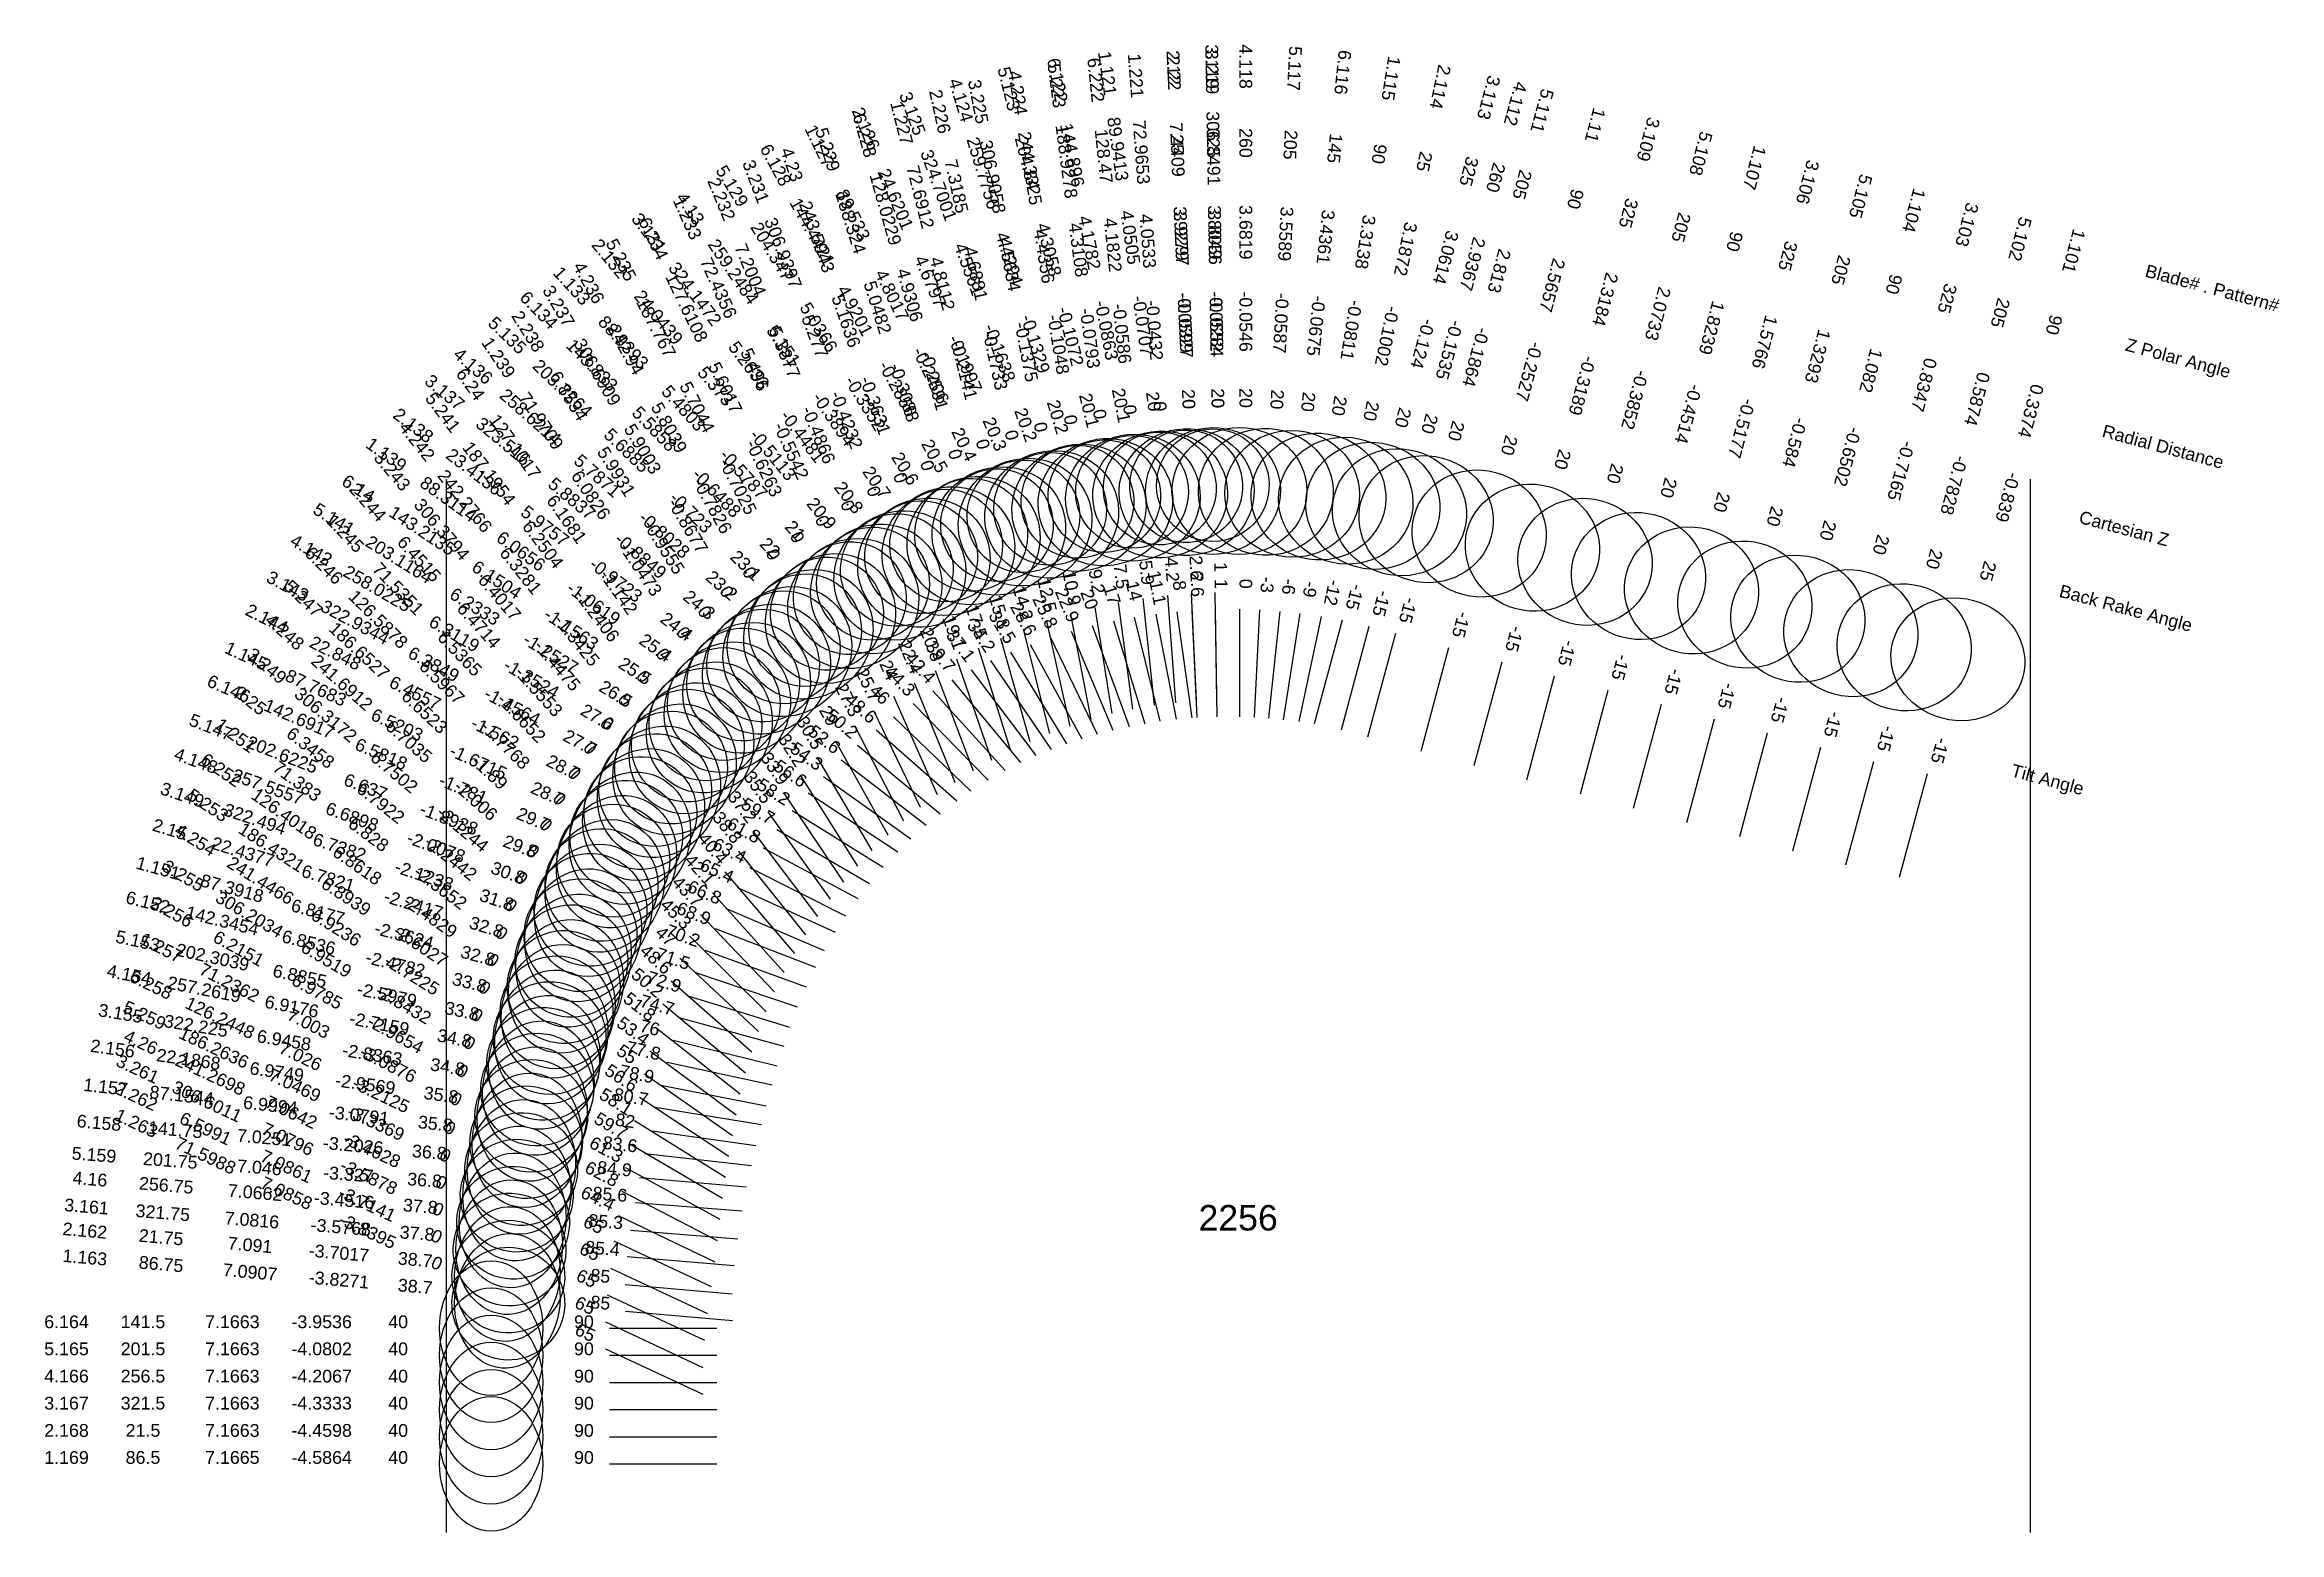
# Model space of a CAD drawing. Header units: inches. Extents: x -9.2 to 1.2, y -4.9 to 2.
import ezdxf
from ezdxf.enums import TextEntityAlignment as Align

# ---------------------------------------------------------------- set-up
doc = ezdxf.new("R2010")
doc.units = ezdxf.units.IN
doc.header["$MEASUREMENT"] = 0
for name, color, linetype, true_color in [('Blade_1', 30, 'Continuous', 0xff7f00), ('Blade_2', 7, 'Continuous', 0xcccc00), ('Blade_3', 7, 'Continuous', 0x00cc00), ('Blade_4', 7, 'Continuous', 0x00cccc), ('Blade_5', 7, 'Continuous', 0x0066cc), ('Blade_6', 190, 'Continuous', 0x7f00ff)]:
    doc.layers.add(name, color=color, linetype=linetype, true_color=true_color)
doc.styles.get("Standard").update_dxf_attribs({"font": 'arial.ttf'})

msp = doc.modelspace()

# ---------------------------------------------------------------- linework, layer by layer
for p, q in [((-7.375, 0), (-7.375, -4.905)), ((0, 0), (0, -4.905))]:
    msp.add_line(p, q)
at = {"layer": 'Blade_1'}
for p, q in [((-4.017, -0.542), (-3.98, -1.041)), ((-3.974, -0.617), (-3.904, -1.112)), ((-4.689, -0.699), (-4.566, -1.184)), ((-3.4, -0.626), (-3.478, -1.12)), ((-4.561, -0.737), (-4.344, -1.187)), ((-2.708, -0.785), (-2.838, -1.268)), ((-5.293, -1.011), (-5.089, -1.468)), ((-5.109, -0.986), (-4.772, -1.356)), ((-1.967, -0.984), (-2.096, -1.467)), ((-1.225, -1.183), (-1.354, -1.666)), ((-5.618, -1.384), (-5.212, -1.675)), ((-0.48, -1.372), (-0.61, -1.855)), ((-5.804, -1.462), (-5.525, -1.877)), ((-6.019, -1.901), (-5.564, -2.109)), ((-6.191, -2.027), (-5.846, -2.388)), ((-6.286, -2.508), (-5.804, -2.64)), ((-6.427, -2.663), (-6.025, -2.961)), ((-6.451, -3.14), (-5.954, -3.196)), ((-6.558, -3.316), (-6.114, -3.545)), ((-6.541, -3.875), (-6.043, -3.919)), ((-6.633, -4.051), (-6.18, -4.262)), ((-6.615, -4.586), (-6.115, -4.586))]:
    msp.add_line(p, q, dxfattribs=at)
for centre, major_axis, ratio in [((-4.051, -0.071), (0.311, 0.044), 0.939447), ((-4.053, -0.043), (0.262, 0.019), 1), ((-3.314, -0.081), (0.31, -0.049), 0.939693), ((-4.802, -0.241), (0.283, 0.137), 0.937376), ((-4.811, -0.214), (0.254, 0.064), 1), ((-2.566, -0.253), (0.303, -0.081), 0.939693), ((-1.824, -0.451), (0.303, -0.081), 0.939693), ((-5.48, -0.579), (0.232, 0.212), 0.933688), ((-5.496, -0.554), (0.24, 0.107), 1), ((-1.082, -0.65), (0.303, -0.081), 0.939693), ((-0.337, -0.839), (0.303, -0.081), 0.906308), ((-6.066, -1.062), (0.183, 0.255), 0.90326), ((-6.083, -1.047), (0.218, 0.146), 1), ((-6.52, -1.672), (0.131, 0.286), 0.876756), ((-6.537, -1.665), (0.19, 0.181), 1), ((-6.828, -2.365), (0.157, 0.211), 1), ((-6.818, -2.362), (0.083, 0.303), 0.840415), ((-7.003, -3.088), (0.12, 0.233), 1), ((-6.999, -3.079), (0.035, 0.312), 0.810891), ((-7.091, -3.827), (0.027, 0.313), 0.780173), ((-7.086, -3.84), (0.111, 0.238), 1), ((-7.166, -4.586), (0, 0.314), 0.766045)]:
    msp.add_ellipse(centre, major_axis=major_axis, ratio=ratio, dxfattribs=at)
at = {"layer": 'Blade_2'}
for p, q in [((-3.907, -0.532), (-3.884, -1.032)), ((-3.903, -0.611), (-3.88, -1.11)), ((-4.58, -0.661), (-4.472, -1.15)), ((-4.465, -0.708), (-4.271, -1.169)), ((-3.302, -0.64), (-3.406, -1.129)), ((-5.021, -0.935), (-4.701, -1.32)), ((-5.197, -0.949), (-5.007, -1.411)), ((-5.537, -1.307), (-5.14, -1.611)), ((-5.727, -1.379), (-5.46, -1.802)), ((-5.963, -1.809), (-5.516, -2.033)), ((-6.136, -1.926), (-5.801, -2.297)), ((-6.255, -2.404), (-5.777, -2.552)), ((-6.399, -2.553), (-6.006, -2.863)), ((-6.429, -3.034), (-5.934, -3.104)), ((-6.54, -3.206), (-6.101, -3.446)), ((-6.542, -3.75), (-6.044, -3.794)), ((-6.633, -3.925), (-6.18, -4.137)), ((-6.615, -4.46), (-6.115, -4.46))]:
    msp.add_line(p, q, dxfattribs=at)
for centre, major_axis, ratio in [((-3.928, -0.06), (0.314, 0.014), 0.939693), ((-3.93, -0.033), (0.262, 0.012), 1), ((-3.187, -0.1), (0.307, -0.065), 0.939693), ((-4.68, -0.2), (0.289, 0.122), 0.937856), ((-4.688, -0.173), (0.256, 0.057), 1), ((-5.373, -0.511), (0.241, 0.201), 0.934386), ((-5.388, -0.487), (0.243, 0.1), 1), ((-5.976, -0.972), (0.191, 0.25), 0.910912), ((-5.993, -0.956), (0.222, 0.14), 1), ((-6.456, -1.562), (0.141, 0.281), 0.8774), ((-6.471, -1.555), (0.195, 0.176), 1), ((-6.792, -2.244), (0.162, 0.206), 1), ((-6.782, -2.242), (0.093, 0.3), 0.840796), ((-6.979, -2.965), (0.126, 0.23), 1), ((-6.975, -2.957), (0.044, 0.311), 0.811161), ((-7.086, -3.714), (0.111, 0.238), 1), ((-7.091, -3.702), (0.027, 0.313), 0.78017), ((-7.166, -4.46), (0, 0.314), 0.766045)]:
    msp.add_ellipse(centre, major_axis=major_axis, ratio=ratio, dxfattribs=at)
at = {"layer": 'Blade_3'}
for p, q in [((-3.797, -0.528), (-3.788, -1.028)), ((-3.795, -0.607), (-3.787, -1.107)), ((-4.469, -0.628), (-4.374, -1.119)), ((-4.367, -0.682), (-4.196, -1.152)), ((-3.204, -0.657), (-3.334, -1.14)), ((-5.099, -0.891), (-4.922, -1.358)), ((-4.931, -0.888), (-4.63, -1.287)), ((-2.461, -0.852), (-2.591, -1.335)), ((-1.719, -1.05), (-1.849, -1.533)), ((-5.46, -1.238), (-5.076, -1.559)), ((-5.647, -1.299), (-5.393, -1.729)), ((-0.977, -1.249), (-1.107, -1.732)), ((-5.899, -1.717), (-5.458, -1.953)), ((-6.078, -1.828), (-5.754, -2.209)), ((-6.215, -2.298), (-5.741, -2.457)), ((-6.366, -2.444), (-5.982, -2.765)), ((-6.402, -2.925), (-5.908, -3.006)), ((-6.52, -3.095), (-6.089, -3.348)), ((-6.532, -3.621), (-6.034, -3.662)), ((-6.626, -3.799), (-6.173, -4.01)), ((-6.615, -4.333), (-6.115, -4.333))]:
    msp.add_line(p, q, dxfattribs=at)
for centre, major_axis, ratio in [((-3.805, -0.055), (0.314, 0.005), 0.939693), ((-3.806, -0.028), (0.262, 0.005), 1), ((-4.556, -0.164), (0.295, 0.107), 0.938285), ((-4.563, -0.138), (0.258, 0.05), 1), ((-3.061, -0.124), (0.303, -0.081), 0.939693), ((-2.318, -0.319), (0.303, -0.081), 0.939693), ((-5.263, -0.448), (0.251, 0.189), 0.935055), ((-5.277, -0.423), (0.245, 0.093), 1), ((-1.577, -0.518), (0.303, -0.081), 0.939693), ((-0.835, -0.717), (0.303, -0.081), 0.939693), ((-5.884, -0.885), (0.201, 0.241), 0.911671), ((-5.9, -0.868), (0.226, 0.133), 1), ((-6.385, -1.456), (0.148, 0.277), 0.885765), ((-6.402, -1.448), (0.2, 0.17), 1), ((-6.738, -2.124), (0.099, 0.298), 0.849953), ((-6.75, -2.124), (0.168, 0.202), 1), ((-6.952, -2.843), (0.132, 0.227), 1), ((-6.946, -2.836), (0.051, 0.31), 0.820905), ((-7.08, -3.588), (0.111, 0.238), 1), ((-7.082, -3.577), (0.025, 0.313), 0.790415), ((-7.166, -4.333), (0, 0.314), 0.766045)]:
    msp.add_ellipse(centre, major_axis=major_axis, ratio=ratio, dxfattribs=at)
at = {"layer": 'Blade_4'}
for p, q in [((-4.356, -0.598), (-4.276, -1.092)), ((-3.682, -0.606), (-3.682, -1.106)), ((-4.268, -0.66), (-4.122, -1.139)), ((-3.079, -0.686), (-3.209, -1.169)), ((-5, -0.836), (-4.836, -1.308)), ((-4.841, -0.845), (-4.559, -1.259)), ((-5.562, -1.22), (-5.319, -1.657)), ((-5.373, -1.168), (-4.998, -1.498)), ((-5.836, -1.631), (-5.404, -1.883)), ((-6.015, -1.732), (-5.702, -2.122)), ((-6.171, -2.194), (-5.7, -2.364)), ((-6.328, -2.337), (-5.953, -2.667)), ((-6.376, -2.822), (-5.886, -2.918)), ((-6.499, -2.987), (-6.075, -3.251)), ((-6.517, -3.497), (-6.018, -3.538)), ((-6.611, -3.674), (-6.158, -3.885)), ((-6.615, -4.207), (-6.115, -4.207))]:
    msp.add_line(p, q, dxfattribs=at)
for centre, major_axis, ratio in [((-3.682, -0.055), (0.314, 0), 0.939693), ((-4.429, -0.133), (0.3, 0.092), 0.938666), ((-4.436, -0.105), (0.259, 0.042), 1), ((-2.937, -0.154), (0.303, -0.081), 0.939693), ((-5.151, -0.389), (0.26, 0.177), 0.935693), ((-5.164, -0.363), (0.248, 0.086), 1), ((-5.787, -0.803), (0.208, 0.235), 0.919052), ((-5.804, -0.783), (0.23, 0.127), 1), ((-6.312, -1.352), (0.158, 0.271), 0.886463), ((-6.328, -1.343), (0.205, 0.164), 1), ((-6.69, -2.008), (0.106, 0.295), 0.858901), ((-6.704, -2.006), (0.174, 0.197), 1), ((-6.918, -2.716), (0.06, 0.308), 0.821212), ((-6.924, -2.723), (0.139, 0.223), 1), ((-7.064, -3.463), (0.111, 0.238), 1), ((-7.066, -3.452), (0.026, 0.313), 0.790584), ((-7.166, -4.207), (0, 0.314), 0.766045)]:
    msp.add_ellipse(centre, major_axis=major_axis, ratio=ratio, dxfattribs=at)
at = {"layer": 'Blade_5'}
for p, q in [((-4.246, -0.575), (-4.18, -1.071)), ((-3.588, -0.609), (-3.614, -1.109)), ((-4.172, -0.642), (-4.052, -1.127)), ((-2.956, -0.719), (-3.085, -1.202)), ((-4.898, -0.786), (-4.748, -1.263)), ((-4.748, -0.805), (-4.487, -1.232)), ((-2.216, -0.918), (-2.345, -1.401)), ((-5.292, -1.106), (-4.932, -1.453)), ((-1.472, -1.117), (-1.601, -1.6)), ((-5.475, -1.147), (-5.246, -1.591)), ((-0.73, -1.316), (-0.86, -1.798)), ((-5.765, -1.543), (-5.34, -1.807)), ((-5.948, -1.639), (-5.646, -2.037)), ((-6.123, -2.092), (-5.656, -2.272)), ((-6.287, -2.231), (-5.921, -2.572)), ((-6.347, -2.715), (-5.858, -2.821)), ((-6.476, -2.878), (-6.059, -3.153)), ((-6.496, -3.369), (-5.998, -3.407)), ((-6.594, -3.548), (-6.141, -3.76)), ((-6.615, -4.08), (-6.115, -4.08))]:
    msp.add_line(p, q, dxfattribs=at)
for centre, major_axis, ratio in [((-4.306, -0.107), (0.305, 0.076), 0.938981), ((-3.559, -0.059), (0.314, -0.016), 0.939693), ((-4.311, -0.079), (0.26, 0.034), 1), ((-2.813, -0.186), (0.303, -0.081), 0.939693), ((-5.037, -0.335), (0.268, 0.164), 0.936295), ((-5.048, -0.309), (0.25, 0.079), 1), ((-2.073, -0.385), (0.303, -0.081), 0.939693), ((-1.329, -0.584), (0.303, -0.081), 0.939693), ((-5.689, -0.723), (0.218, 0.226), 0.919799), ((-5.704, -0.703), (0.233, 0.12), 1), ((-0.587, -0.783), (0.303, -0.081), 0.939693), ((-6.233, -1.253), (0.165, 0.267), 0.894612), ((-6.25, -1.241), (0.209, 0.159), 1), ((-6.637, -1.894), (0.113, 0.293), 0.867635), ((-6.652, -1.89), (0.179, 0.192), 1), ((-6.886, -2.598), (0.067, 0.307), 0.830746), ((-6.894, -2.603), (0.145, 0.219), 1), ((-7.046, -3.327), (0.024, 0.313), 0.800712), ((-7.047, -3.337), (0.111, 0.238), 1), ((-7.166, -4.08), (0, 0.314), 0.766045)]:
    msp.add_ellipse(centre, major_axis=major_axis, ratio=ratio, dxfattribs=at)
at = {"layer": 'Blade_6'}
for p, q in [((-4.131, -0.556), (-4.079, -1.053)), ((-3.494, -0.616), (-3.546, -1.113)), ((-4.072, -0.628), (-3.976, -1.118)), ((-4.794, -0.74), (-4.658, -1.221)), ((-4.656, -0.77), (-4.416, -1.209)), ((-5.385, -1.077), (-5.168, -1.527)), ((-5.201, -1.044), (-4.852, -1.402)), ((-5.878, -1.549), (-5.587, -1.956)), ((-5.69, -1.46), (-5.273, -1.735)), ((-6.075, -1.998), (-5.615, -2.195)), ((-6.241, -2.129), (-5.886, -2.48)), ((-6.319, -2.612), (-5.834, -2.733)), ((-6.452, -2.77), (-6.043, -3.056)), ((-6.476, -3.252), (-5.978, -3.296)), ((-6.575, -3.429), (-6.124, -3.645)), ((-6.615, -3.954), (-6.115, -3.954))]:
    msp.add_line(p, q, dxfattribs=at)
for centre, major_axis, ratio in [((-4.178, -0.086), (0.308, 0.06), 0.939244), ((-4.182, -0.059), (0.261, 0.027), 1), ((-3.436, -0.068), (0.312, -0.033), 0.939693), ((-4.92, -0.286), (0.276, 0.15), 0.936857), ((-4.931, -0.259), (0.253, 0.071), 1), ((-5.586, -0.649), (0.225, 0.219), 0.92689), ((-5.602, -0.626), (0.237, 0.114), 1), ((-6.15, -1.156), (0.173, 0.262), 0.902511), ((-6.168, -1.142), (0.214, 0.152), 1), ((-6.582, -1.781), (0.124, 0.289), 0.868204), ((-6.597, -1.777), (0.185, 0.187), 1), ((-6.862, -2.483), (0.151, 0.215), 1), ((-6.854, -2.478), (0.076, 0.305), 0.831091), ((-7.026, -3.213), (0.113, 0.237), 1), ((-7.025, -3.203), (0.028, 0.313), 0.800942), ((-7.166, -3.954), (0, 0.314), 0.766045)]:
    msp.add_ellipse(centre, major_axis=major_axis, ratio=ratio, dxfattribs=at)

# ---------------------------------------------------------------- texts
for s, height, p in [('Blade# . Pattern#', 0.05937, (0.538, 0.973)), ('Z Polar Angle', 0.05937, (0.446, 0.629)), ('Radial Distance', 0.05937, (0.338, 0.227)), ('Cartesian Z', 0.05937, (0.23, -0.174)), ('Back Rake Angle', 0.05937, (0.138, -0.518)), ('Tilt Angle', 0.0594, (-0.086, -1.354))]:
    msp.add_text(s, height=height, rotation=345).set_placement(p, align=Align.MIDDLE_LEFT)
msp.add_text('2256', height=0.1187).set_placement((-3.688, -3.44), align=Align.MIDDLE_CENTER)
at = {"layer": 'Blade_1'}
for s, rotation, p in [('1.121', 278.026, (-4.326, 1.886)), ('1.221', 274.2, (-4.194, 1.877)), ('1.115', 261, (-3.005, 1.871)), ('1.227', 284.2, (-5.283, 1.652)), ('89.9413', 278.026, (-4.277, 1.534)), ('72.9653', 274.2, (-4.168, 1.521)), ('1.11', 255, (-2.054, 1.656)), ('1.127', 295.8227, (-5.663, 1.539)), ('72.6912', 284.2, (-5.196, 1.307)), ('90', 261, (-3.06, 1.519)), ('1.107', 255, (-1.312, 1.458)), ('1.104', 255, (-0.57, 1.259)), ('1.233', 294, (-6.279, 1.204)), ('89.533', 295.8227, (-5.507, 1.218)), ('4.0505', 278.026, (-4.219, 1.122)), ('90', 255, (-2.146, 1.312)), ('4.0533', 274.2, (-4.138, 1.107)), ('3.3138', 261, (-3.125, 1.109)), ('90', 255, (-1.405, 1.114)), ('1.101', 255, (0.174, 1.07)), ('1.133', 312.373, (-6.812, 0.881)), ('72.4356', 294, (-6.134, 0.879)), ('4.8017', 295.8227, (-5.326, 0.844)), ('4.8112', 284.2, (-5.094, 0.904)), ('2.5657', 255, (-2.254, 0.911)), ('90', 255, (-0.663, 0.915)), ('-0.0707', 278.026, (-4.161, 0.711)), ('88.9393', 312.373, (-6.572, 0.618)), ('-0.0432', 274.2, (-4.107, 0.692)), ('-0.0811', 261, (-3.19, 0.698)), ('1.8239', 255, (-1.512, 0.712)), ('90', 255, (0.082, 0.726)), ('1.239', 303.9, (-7.156, 0.55)), ('-0.2141', 284.2, (-4.992, 0.501)), ('-0.2527', 255, (-2.361, 0.509)), ('5.496', 294, (-5.965, 0.499)), ('-0.2406', 295.8227, (-5.145, 0.47)), ('1.082', 255, (-0.77, 0.513)), ('5.4803', 312.373, (-6.292, 0.311)), ('-0.4514', 255, (-1.62, 0.311)), ('0.3374', 255, (-0.026, 0.325)), ('71.9709', 303.9, (-6.958, 0.255)), ('20', 278.026, (-4.111, 0.358)), ('0', 274.2, (-4.081, 0.337)), ('20', 261, (-3.246, 0.346)), ('-0.5542', 294, (-5.796, 0.12)), ('20.4', 295.8227, (-4.99, 0.149)), ('-0.6502', 255, (-0.878, 0.112)), ('1.139', 324.3095, (-7.671, 0.091)), ('-0.5787', 312.373, (-6.012, 0.004)), ('0', 284.2, (-4.905, 0.156)), ('20', 255, (-2.454, 0.165)), ('88.3114', 324.3095, (-7.382, -0.117)), ('6.0826', 303.9, (-6.726, -0.09)), ('20', 255, (-1.712, -0.033)), ('-0.839', 255, (-0.133, -0.077)), ('1.245', 313.7, (-7.866, -0.273)), ('21', 312.373, (-5.772, -0.259)), ('0', 294, (-5.651, -0.206)), ('20', 255, (-0.97, -0.232)), ('6.0656', 324.3095, (-7.044, -0.359)), ('-1.0473', 303.9, (-6.494, -0.435)), ('71.5351', 313.7, (-7.62, -0.531)), ('4.2', 274.2, (-4.025, -0.423)), ('25', 255, (-0.225, -0.421)), ('-1.0619', 324.3095, (-6.706, -0.602)), ('14.2', 284.2, (-4.718, -0.584)), ('8', 278.026, (-3.99, -0.499)), ('-9', 261, (-3.382, -0.509)), ('25.8', 295.8227, (-4.613, -0.63)), ('-15', 255, (-2.678, -0.671)), ('6.5365', 313.7, (-7.333, -0.832)), ('25.4', 324.3095, (-6.417, -0.809)), ('0', 303.9, (-6.295, -0.731)), ('1.145', 335.4397, (-8.318, -0.85)), ('42.4', 312.373, (-5.189, -0.898)), ('-15', 255, (-1.936, -0.869)), ('87.7683', 335.4397, (-7.994, -0.998)), ('24', 294, (-5.341, -0.902)), ('-1.6652', 313.7, (-7.046, -1.132)), ('-15', 255, (-1.194, -1.068)), ('1.251', 323.4, (-8.373, -1.217)), ('6.5203', 335.4397, (-7.616, -1.171)), ('54.3', 324.3095, (-5.714, -1.314)), ('-15', 255, (-0.449, -1.257)), ('71.383', 323.4, (-8.087, -1.43)), ('-1.6715', 335.4397, (-7.238, -1.344)), ('0', 313.7, (-6.8, -1.39)), ('33.9', 303.9, (-5.87, -1.364)), ('28.7', 335.4397, (-6.914, -1.492)), ('6.828', 323.4, (-7.754, -1.678)), ('1.151', 344.6857, (-8.724, -1.84)), ('87.3918', 344.6857, (-8.38, -1.934)), ('-2.3652', 323.4, (-7.42, -1.925)), ('43.7', 313.7, (-6.273, -1.941)), ('65.4', 335.4397, (-6.127, -1.851)), ('6.8177', 344.6857, (-7.98, -2.044)), ('-2.3624', 344.6857, (-7.579, -2.154)), ('1.257', 332.8, (-8.715, -2.208)), ('32.8', 344.6857, (-7.235, -2.248)), ('0', 323.4, (-7.134, -2.138)), ('71.2362', 332.8, (-8.398, -2.371)), ('7.003', 332.8, (-8.029, -2.561)), ('74.7', 344.6857, (-6.4, -2.477)), ('53.4', 323.4, (-6.522, -2.593)), ('-3.0876', 332.8, (-7.659, -2.75)), ('1.157', 353.6288, (-8.964, -2.86)), ('87.1544', 353.6288, (-8.61, -2.899)), ('6.9994', 353.6288, (-8.197, -2.945)), ('0', 332.8, (-7.342, -2.913)), ('1.263', 335, (-8.83, -3.026)), ('-3.0791', 353.6288, (-7.784, -2.992)), ('35.8', 353.6288, (-7.429, -3.031)), ('71.5988', 335, (-8.508, -3.177)), ('83.6', 353.6288, (-6.569, -3.127)), ('62.8', 332.8, (-6.664, -3.262)), ('7.0858', 335, (-8.131, -3.352)), ('-3.8395', 335, (-7.754, -3.528)), ('1.163', 354.9826, (-9.06, -3.654)), ('86.75', 354.9826, (-8.705, -3.685)), ('0', 335, (-7.431, -3.678)), ('7.0907', 354.9826, (-8.291, -3.722)), ('-3.8271', 354.9826, (-7.877, -3.758)), ('38.7', 354.9826, (-7.522, -3.789)), ('85', 354.9826, (-6.66, -3.865)), ('65', 335, (-6.74, -4.001)), ('1.169', 360, (-9.143, -4.586)), ('86.5', 360, (-8.787, -4.586)), ('7.1665', 360, (-8.371, -4.586)), ('-4.5864', 360, (-7.955, -4.586)), ('40', 360, (-7.599, -4.586)), ('90', 360, (-6.734, -4.586))]:
    msp.add_text(s, height=0.0594, rotation=rotation, dxfattribs=at).set_placement(p, align=Align.CENTER)
at = {"layer": 'Blade_2'}
for s, rotation, p in [('2.12', 272.6, (-4.018, 1.915)), ('2.22', 272.6, (-4.017, 1.89)), ('2.114', 258, (-2.776, 1.833)), ('2.226', 282.5, (-5.105, 1.706)), ('2.126', 292.8748, (-5.448, 1.621)), ('7.4409', 272.6, (-4.001, 1.534)), ('25', 272.6, (-4.001, 1.559)), ('7.3185', 282.5, (-5.028, 1.358)), ('25', 258, (-2.85, 1.485)), ('2.232', 292.4, (-6.121, 1.293)), ('24.6201', 292.8748, (-5.31, 1.293)), ('3.9279', 272.6, (-3.983, 1.143)), ('3.9297', 272.6, (-3.982, 1.119)), ('3.1872', 258, (-2.937, 1.078)), ('2.132', 309.7312, (-6.636, 1.009)), ('7.2004', 292.4, (-5.986, 0.964)), ('4.6881', 282.5, (-4.938, 0.952)), ('4.6797', 292.8748, (-5.148, 0.91)), ('24.0439', 309.7312, (-6.409, 0.735)), ('-0.0599', 272.6, (-3.964, 0.728)), ('-0.0327', 272.6, (-3.963, 0.704)), ('2.238', 302.2, (-7.019, 0.673)), ('-0.1002', 258, (-3.023, 0.672)), ('5.3877', 292.4, (-5.827, 0.58)), ('-0.1997', 292.8748, (-4.986, 0.527)), ('-0.1733', 282.5, (-4.848, 0.547)), ('5.373', 309.7312, (-6.143, 0.415)), ('6.8534', 302.2, (-6.829, 0.372)), ('2.138', 322.6253, (-7.546, 0.227)), ('-0.4866', 292.4, (-5.669, 0.195)), ('20', 272.6, (-3.948, 0.372)), ('0', 272.6, (-3.947, 0.348)), ('20', 258, (-3.097, 0.323)), ('-0.5113', 309.7312, (-5.877, 0.095)), ('20.3', 292.8748, (-4.848, 0.199)), ('0', 282.5, (-4.771, 0.199)), ('23.4136', 322.6253, (-7.263, 0.011)), ('5.9931', 302.2, (-6.608, 0.02)), ('2.244', 312.1, (-7.762, -0.127)), ('20.9', 309.7312, (-5.65, -0.178)), ('0', 292.4, (-5.533, -0.134)), ('5.9757', 322.6253, (-6.933, -0.241)), ('-0.9555', 302.2, (-6.386, -0.331)), ('6.4515', 312.1, (-7.523, -0.391)), ('-0.9723', 322.6253, (-6.603, -0.493)), ('2.6', 272.6, (-3.912, -0.414)), ('12.5', 282.5, (-4.606, -0.546)), ('22.9', 292.8748, (-4.511, -0.598)), ('2.6', 272.6, (-3.908, -0.492)), ('-12', 258, (-3.277, -0.523)), ('2.144', 333.3767, (-8.223, -0.676)), ('6.4714', 312.1, (-7.245, -0.7)), ('24.4', 322.6253, (-6.32, -0.71)), ('0', 302.2, (-6.196, -0.633)), ('22.848', 333.3767, (-7.904, -0.836)), ('22.4', 292.4, (-5.242, -0.839)), ('39.7', 309.7312, (-5.096, -0.844)), ('6.4557', 333.3767, (-7.533, -1.022)), ('-1.5553', 312.1, (-6.966, -1.008)), ('2.25', 321.8, (-8.305, -1.054)), ('-1.562', 333.3767, (-7.161, -1.208)), ('52.6', 322.6253, (-5.632, -1.235)), ('6.3458', 321.8, (-8.025, -1.274)), ('0', 312.1, (-6.727, -1.272)), ('32.2', 302.2, (-5.79, -1.278)), ('28.7', 333.3767, (-6.843, -1.368)), ('6.7922', 321.8, (-7.698, -1.531)), ('2.15', 342.8574, (-8.671, -1.659)), ('22.4377', 342.8574, (-8.33, -1.764)), ('-2.2442', 321.8, (-7.372, -1.788)), ('42.1', 312.1, (-6.216, -1.838)), ('63.4', 333.3767, (-6.069, -1.756)), ('6.7821', 342.8574, (-7.933, -1.887)), ('2.256', 331.3, (-8.667, -2.041)), ('-2.2417', 342.8574, (-7.536, -2.009)), ('0', 321.8, (-7.092, -2.008)), ('32.8', 342.8574, (-7.196, -2.114)), ('6.2151', 331.3, (-8.355, -2.212)), ('6.9785', 331.3, (-7.99, -2.412)), ('51.8', 321.8, (-6.493, -2.48)), ('72.9', 342.8574, (-6.369, -2.369)), ('-2.9654', 331.3, (-7.625, -2.611)), ('2.156', 351.9819, (-8.932, -2.681)), ('22.1868', 351.9819, (-8.579, -2.731)), ('2.262', 335, (-8.831, -2.901)), ('6.9749', 351.9819, (-8.168, -2.789)), ('-2.9569', 351.9819, (-7.756, -2.847)), ('0', 331.3, (-7.313, -2.782)), ('35.8', 351.9819, (-7.403, -2.897)), ('6.5991', 335, (-8.508, -3.051)), ('82', 351.9819, (-6.546, -3.017)), ('7.0861', 335, (-8.131, -3.227)), ('61.3', 331.3, (-6.644, -3.148)), ('-3.7141', 335, (-7.755, -3.402)), ('2.162', 354.984, (-9.06, -3.529)), ('21.75', 354.984, (-8.705, -3.56)), ('7.091', 354.984, (-8.291, -3.596)), ('0', 335, (-7.432, -3.553)), ('-3.7017', 354.984, (-7.877, -3.633)), ('38.7', 354.984, (-7.522, -3.664)), ('85', 354.984, (-6.66, -3.74)), ('65', 335, (-6.741, -3.875)), ('2.168', 360, (-9.143, -4.46)), ('21.5', 360, (-8.787, -4.46)), ('7.1663', 360, (-8.371, -4.46)), ('-4.4598', 360, (-7.955, -4.46)), ('40', 360, (-7.599, -4.46)), ('90', 360, (-6.734, -4.46))]:
    msp.add_text(s, height=0.0594, rotation=rotation, dxfattribs=at).set_placement(p, align=Align.CENTER)
at = {"layer": 'Blade_3'}
for s, rotation, p in [('3.119', 271, (-3.839, 1.921)), ('3.219', 271, (-3.839, 1.896)), ('3.113', 255, (-2.55, 1.785)), ('3.125', 290.002, (-5.232, 1.693)), ('3.225', 280.9, (-4.927, 1.753)), ('306.8491', 271, (-3.833, 1.54)), ('3.109', 255, (-1.807, 1.59)), ('306.9058', 280.9, (-4.86, 1.403)), ('325', 271, (-3.833, 1.565)), ('3.231', 290.8, (-5.961, 1.376)), ('324.7001', 290.002, (-5.11, 1.359)), ('325', 255, (-2.642, 1.441)), ('3.106', 255, (-1.065, 1.391)), ('3.8049', 271, (-3.826, 1.149)), ('325', 255, (-1.899, 1.246)), ('3.103', 255, (-0.323, 1.193)), ('3.131', 307.0541, (-6.454, 1.129)), ('306.9397', 290.8, (-5.834, 1.043)), ('3.8056', 271, (-3.826, 1.125)), ('3.0614', 255, (-2.75, 1.04)), ('4.5561', 290.002, (-4.968, 0.968)), ('4.5634', 280.9, (-4.781, 0.995)), ('325', 255, (-1.157, 1.047)), ('324.1472', 307.0541, (-6.24, 0.845)), ('2.3184', 255, (-2.007, 0.845)), ('3.237', 300.5, (-6.877, 0.791)), ('-0.0552', 271, (-3.819, 0.734)), ('-0.0284', 271, (-3.818, 0.709)), ('325', 255, (-0.415, 0.849)), ('5.277', 290.8, (-5.686, 0.655)), ('-0.124', 255, (-2.857, 0.638)), ('1.5766', 255, (-1.265, 0.646)), ('306.6909', 300.5, (-6.697, 0.484)), ('5.2633', 307.0541, (-5.989, 0.513)), ('-0.1638', 290.002, (-4.826, 0.578)), ('-0.1375', 280.9, (-4.703, 0.587)), ('-0.3189', 255, (-2.114, 0.443)), ('0.8347', 255, (-0.523, 0.447)), ('3.137', 320.1535, (-7.401, 0.382)), ('20', 271, (-3.812, 0.377)), ('-0.4232', 290.8, (-5.539, 0.266)), ('20.2', 290.002, (-4.704, 0.243)), ('0', 271, (-3.812, 0.353)), ('20', 255, (-2.949, 0.294)), ('-0.5177', 255, (-1.372, 0.244)), ('323.516', 320.1535, (-7.128, 0.153)), ('5.9003', 300.5, (-6.486, 0.126)), ('-0.4481', 307.0541, (-5.739, 0.182)), ('0', 280.9, (-4.636, 0.237)), ('3.243', 310.4, (-7.649, 0.018)), ('20', 255, (-2.206, 0.099)), ('-0.7165', 255, (-0.63, 0.046)), ('5.8837', 320.1535, (-6.809, -0.113)), ('306.3794', 310.4, (-7.418, -0.253)), ('-0.8677', 300.5, (-6.275, -0.232)), ('20.8', 307.0541, (-5.524, -0.103)), ('0', 290.8, (-5.412, -0.067)), ('20', 255, (-1.465, -0.1)), ('-0.8849', 320.1535, (-6.489, -0.379)), ('20', 255, (-0.723, -0.298)), ('1', 271, (-3.799, -0.41)), ('3.143', 331.8403, (-8.127, -0.524)), ('6.4017', 310.4, (-7.149, -0.569)), ('24.3', 320.1535, (-6.216, -0.608)), ('0', 300.5, (-6.094, -0.539)), ('10.9', 280.9, (-4.491, -0.512)), ('20', 290.002, (-4.408, -0.57)), ('1', 271, (-3.797, -0.488)), ('-15', 255, (-3.173, -0.542)), ('322.9344', 331.8403, (-7.813, -0.692)), ('20.8', 290.8, (-5.142, -0.78)), ('37.1', 307.0541, (-5.003, -0.793)), ('-15', 255, (-2.43, -0.737)), ('3.249', 320.2, (-8.229, -0.892)), ('6.3849', 331.8403, (-7.447, -0.888)), ('-1.4475', 310.4, (-6.88, -0.886)), ('-15', 255, (-1.689, -0.936)), ('306.3172', 320.2, (-7.955, -1.12)), ('-1.4564', 331.8403, (-7.081, -1.084)), ('0', 310.4, (-6.649, -1.157)), ('30.5', 300.5, (-5.707, -1.196)), ('50.2', 320.1535, (-5.551, -1.162)), ('-15', 255, (-0.947, -1.135)), ('27.7', 331.8403, (-6.766, -1.252)), ('6.7502', 320.2, (-7.636, -1.386)), ('3.149', 341.5447, (-8.613, -1.498)), ('322.494', 341.5447, (-8.275, -1.611)), ('-2.1244', 320.2, (-7.317, -1.652)), ('6.7382', 341.5447, (-7.881, -1.742)), ('40.4', 310.4, (-6.155, -1.738)), ('61.8', 331.8403, (-6.003, -1.661)), ('3.255', 329.7, (-8.614, -1.872)), ('-2.1238', 341.5447, (-7.487, -1.874)), ('0', 320.2, (-7.043, -1.88)), ('306.2034', 329.7, (-8.306, -2.052)), ('31.8', 341.5447, (-7.149, -1.987)), ('6.9519', 329.7, (-7.948, -2.261)), ('71.5', 341.5447, (-6.328, -2.261)), ('50.2', 320.2, (-6.457, -2.368)), ('-2.8432', 329.7, (-7.589, -2.471)), ('3.155', 350.709, (-8.896, -2.517)), ('322.225', 350.709, (-8.545, -2.575)), ('6.9458', 350.709, (-8.135, -2.642)), ('0', 329.7, (-7.281, -2.651)), ('3.261', 335, (-8.824, -2.774)), ('-2.8363', 350.709, (-7.724, -2.709)), ('34.8', 350.709, (-7.373, -2.766)), ('306.6011', 335, (-8.501, -2.925)), ('80.7', 350.709, (-6.519, -2.906)), ('7.0796', 335, (-8.125, -3.1)), ('59.7', 329.7, (-6.623, -3.036)), ('-3.5878', 335, (-7.748, -3.276)), ('3.161', 355.3686, (-9.052, -3.417)), ('321.75', 355.3686, (-8.697, -3.446)), ('7.0816', 355.3686, (-8.282, -3.48)), ('0', 335, (-7.425, -3.427)), ('-3.5768', 355.3686, (-7.868, -3.513)), ('37.8', 355.3686, (-7.513, -3.542)), ('85.4', 355.3686, (-6.65, -3.612)), ('65', 335, (-6.734, -3.749)), ('3.167', 360, (-9.143, -4.333)), ('321.5', 360, (-8.787, -4.333)), ('7.1663', 360, (-8.371, -4.333)), ('-4.3333', 360, (-7.955, -4.333)), ('40', 360, (-7.599, -4.333)), ('90', 360, (-6.734, -4.333))]:
    msp.add_text(s, height=0.0594, rotation=rotation, dxfattribs=at).set_placement(p, align=Align.CENTER)
at = {"layer": 'Blade_4'}
for s, rotation, p in [('4.118', 270, (-3.682, 1.922)), ('4.224', 279.2, (-4.743, 1.795)), ('4.124', 286.9894, (-5.007, 1.757)), ('4.112', 255, (-2.425, 1.756)), ('259.7756', 286.9894, (-4.903, 1.417)), ('244.3325', 279.2, (-4.686, 1.444)), ('260', 270, (-3.682, 1.566)), ('4.23', 289.1, (-5.794, 1.456)), ('260', 255, (-2.517, 1.412)), ('4.13', 304.2427, (-6.263, 1.244)), ('243.5943', 289.1, (-5.677, 1.119)), ('3.6819', 270, (-3.682, 1.15)), ('4.4356', 279.2, (-4.62, 1.033)), ('259.2484', 304.2427, (-6.063, 0.95)), ('4.4294', 286.9894, (-4.781, 1.019)), ('2.9367', 255, (-2.625, 1.01)), ('4.236', 299, (-6.737, 0.901)), ('5.1636', 289.1, (-5.541, 0.727)), ('-0.0546', 270, (-3.682, 0.734)), ('-0.1329', 286.9894, (-4.66, 0.622)), ('-0.1048', 279.2, (-4.554, 0.623)), ('-0.1535', 255, (-2.733, 0.609)), ('242.94', 299, (-6.564, 0.589)), ('5.151', 304.2427, (-5.829, 0.606)), ('4.136', 318.5903, (-7.269, 0.505)), ('258.6214', 318.5903, (-7.002, 0.269)), ('-0.3631', 289.1, (-5.405, 0.334)), ('20', 270, (-3.682, 0.378)), ('5.8039', 299, (-6.363, 0.226)), ('-0.3894', 304.2427, (-5.595, 0.263)), ('20.2', 286.9894, (-4.556, 0.281)), ('4.242', 308.8, (-7.534, 0.158)), ('0', 279.2, (-4.497, 0.272)), ('20', 255, (-2.825, 0.265)), ('5.7871', 318.5903, (-6.691, -0.006)), ('242.2766', 308.8, (-7.311, -0.12)), ('20.7', 304.2427, (-5.395, -0.032)), ('0', 289.1, (-5.288, -0.003)), ('-0.7826', 299, (-6.161, -0.138)), ('-0.8028', 318.5903, (-6.379, -0.281)), ('4.142', 329.6976, (-8.018, -0.355)), ('258.0225', 329.6976, (-7.711, -0.535)), ('6.3281', 308.8, (-7.051, -0.444)), ('0', 299, (-5.989, -0.449)), ('23.2', 318.5903, (-6.112, -0.517)), ('9.2', 279.2, (-4.375, -0.481)), ('17', 286.9894, (-4.303, -0.547)), ('0', 270, (-3.682, -0.487)), ('-15', 255, (-3.049, -0.572)), ('4.248', 318.6, (-8.147, -0.733)), ('6.3119', 329.6976, (-7.352, -0.745)), ('-1.3425', 308.8, (-6.79, -0.768)), ('19.1', 289.1, (-5.039, -0.723)), ('34.2', 304.2427, (-4.908, -0.747)), ('241.6912', 318.6, (-7.88, -0.969)), ('-1.3524', 329.6976, (-6.993, -0.954)), ('0', 308.8, (-6.567, -1.045)), ('48.6', 318.5903, (-5.463, -1.089)), ('6.7035', 318.6, (-7.568, -1.243)), ('27.6', 329.6976, (-6.686, -1.134)), ('29', 299, (-5.619, -1.116)), ('4.148', 340.2247, (-8.55, -1.339)), ('257.5557', 340.2247, (-8.215, -1.46)), ('-2.006', 318.6, (-7.257, -1.518)), ('6.6898', 340.2247, (-7.823, -1.6)), ('38.8', 308.8, (-6.089, -1.64)), ('59.7', 329.6976, (-5.938, -1.571)), ('4.254', 328.1, (-8.558, -1.705)), ('-2.0078', 340.2247, (-7.432, -1.741)), ('241.4466', 328.1, (-8.255, -1.894)), ('0', 318.6, (-6.99, -1.754)), ('30.8', 340.2247, (-7.097, -1.861)), ('6.9236', 328.1, (-7.903, -2.113)), ('70.2', 340.2247, (-6.283, -2.154)), ('48.6', 318.6, (-6.418, -2.258)), ('4.154', 348.937, (-8.857, -2.337)), ('-2.7225', 328.1, (-7.55, -2.333)), ('257.2619', 348.937, (-8.508, -2.405)), ('6.9176', 348.937, (-8.1, -2.485)), ('-2.7159', 348.937, (-7.692, -2.565)), ('0', 328.1, (-7.247, -2.521)), ('4.26', 335, (-8.809, -2.649)), ('34.8', 348.937, (-7.342, -2.633)), ('241.2698', 335, (-8.486, -2.8)), ('78.9', 348.937, (-6.493, -2.799)), ('7.0642', 335, (-8.109, -2.975)), ('58.1', 328.1, (-6.6, -2.924)), ('-3.4628', 335, (-7.733, -3.151)), ('4.16', 355.2801, (-9.036, -3.289)), ('256.75', 355.2801, (-8.681, -3.318)), ('7.0662', 355.2801, (-8.267, -3.352)), ('-3.4516', 355.2801, (-7.853, -3.387)), ('0', 335, (-7.41, -3.302)), ('37.8', 355.2801, (-7.498, -3.416)), ('85.3', 355.2801, (-6.635, -3.487)), ('65', 335, (-6.719, -3.624)), ('4.166', 360, (-9.143, -4.207)), ('256.5', 360, (-8.787, -4.207)), ('7.1663', 360, (-8.371, -4.207)), ('-4.2067', 360, (-7.955, -4.207)), ('40', 360, (-7.599, -4.207)), ('90', 360, (-6.734, -4.207))]:
    msp.add_text(s, height=0.0594, rotation=rotation, dxfattribs=at).set_placement(p, align=Align.CENTER)
at = {"layer": 'Blade_5'}
for s, rotation, p in [('5.117', 267, (-3.455, 1.915)), ('5.123', 283.9948, (-4.784, 1.811)), ('5.223', 277.5, (-4.562, 1.829)), ('5.111', 255, (-2.301, 1.723)), ('5.229', 287.5, (-5.627, 1.527)), ('204.84', 283.9948, (-4.698, 1.465)), ('188.9278', 277.5, (-4.516, 1.476)), ('205', 267, (-3.474, 1.559)), ('5.108', 255, (-1.562, 1.524)), ('5.129', 301.4991, (-6.069, 1.35)), ('205', 255, (-2.394, 1.379)), ('5.105', 255, (-0.818, 1.325)), ('188.324', 287.5, (-5.52, 1.187)), ('3.5589', 267, (-3.496, 1.144)), ('204.347', 301.4991, (-5.883, 1.046)), ('4.3058', 283.9948, (-4.597, 1.062)), ('4.3108', 277.5, (-4.461, 1.064)), ('205', 255, (-1.654, 1.18)), ('5.102', 255, (-0.076, 1.126)), ('5.235', 297.3, (-6.587, 1.008)), ('2.813', 255, (-2.501, 0.977)), ('205', 255, (-0.91, 0.981)), ('187.767', 297.3, (-6.424, 0.692)), ('5.0482', 287.5, (-5.395, 0.791)), ('-0.0587', 267, (-3.518, 0.729)), ('2.0733', 255, (-1.762, 0.778)), ('205', 255, (-0.168, 0.782)), ('5.135', 316.0239, (-7.111, 0.649)), ('5.0366', 301.4991, (-5.666, 0.692)), ('-0.1072', 283.9948, (-4.497, 0.658)), ('-0.0793', 277.5, (-4.407, 0.652)), ('-0.1864', 255, (-2.609, 0.576)), ('1.3293', 255, (-1.018, 0.58)), ('203.7264', 316.0239, (-6.854, 0.402)), ('-0.3088', 287.5, (-5.27, 0.395)), ('5.7044', 297.3, (-6.233, 0.322)), ('-0.3352', 301.4991, (-5.449, 0.338)), ('-0.3852', 255, (-1.869, 0.377)), ('0.5874', 255, (-0.276, 0.381)), ('5.241', 307.2, (-7.414, 0.293)), ('20.1', 283.9948, (-4.41, 0.313)), ('0', 277.5, (-4.361, 0.299)), ('20', 267, (-3.536, 0.373)), ('5.6885', 316.0239, (-6.555, 0.113)), ('20', 255, (-2.701, 0.232)), ('-0.584', 255, (-1.125, 0.178)), ('187.1954', 307.2, (-7.199, 0.009)), ('20.6', 301.4991, (-5.263, 0.034)), ('-0.7828', 255, (-0.383, -0.021)), ('-0.7025', 297.3, (-6.043, -0.047)), ('0', 287.5, (-5.163, 0.055)), ('20', 255, (-1.961, 0.033)), ('-0.723', 316.0239, (-6.256, -0.175)), ('5.141', 328.2004, (-7.913, -0.211)), ('6.2504', 307.2, (-6.948, -0.322)), ('20', 255, (-1.217, -0.166)), ('203.1164', 328.2004, (-7.61, -0.399)), ('23.1', 316.0239, (-6, -0.423)), ('0', 297.3, (-5.879, -0.364)), ('7.5', 277.5, (-4.261, -0.457)), ('20', 255, (-0.475, -0.365)), ('5.247', 317, (-8.06, -0.577)), ('6.2333', 328.2004, (-7.257, -0.618)), ('14', 283.9948, (-4.201, -0.527)), ('-3', 267, (-3.582, -0.491)), ('-1.2406', 307.2, (-6.696, -0.653)), ('17.5', 287.5, (-4.934, -0.672)), ('31.5', 301.4991, (-4.811, -0.704)), ('-15', 255, (-2.925, -0.604)), ('186.6527', 317, (-7.8, -0.82)), ('-1.2527', 328.2004, (-6.904, -0.837)), ('-15', 255, (-2.185, -0.803)), ('0', 307.2, (-6.481, -0.937)), ('6.6523', 317, (-7.496, -1.104)), ('26.5', 328.2004, (-6.601, -1.025)), ('27.3', 297.3, (-5.53, -1.041)), ('46', 316.0239, (-5.377, -1.023)), ('-15', 255, (-1.441, -1.002)), ('5.147', 338.8977, (-8.481, -1.182)), ('202.6225', 338.8977, (-8.149, -1.31)), ('-15', 255, (-0.699, -1.201)), ('-1.89', 317, (-7.192, -1.387)), ('5.253', 326.6, (-8.501, -1.543)), ('6.637', 338.8977, (-7.761, -1.46)), ('37.2', 307.2, (-6.02, -1.544)), ('58.2', 328.2004, (-5.866, -1.481)), ('-1.8938', 338.8977, (-7.373, -1.61)), ('186.4321', 326.6, (-8.204, -1.739)), ('29.8', 338.8977, (-7.041, -1.738)), ('0', 317, (-6.931, -1.63)), ('6.8939', 326.6, (-7.857, -1.968)), ('68.9', 338.8977, (-6.233, -2.05)), ('5.153', 347.7635, (-8.817, -2.179)), ('202.3039', 347.7635, (-8.469, -2.255)), ('-2.6027', 326.6, (-7.51, -2.197)), ('47', 317, (-6.373, -2.15)), ('6.8855', 347.7635, (-8.063, -2.343)), ('-2.5979', 347.7635, (-7.657, -2.431)), ('0', 326.6, (-7.212, -2.393)), ('5.259', 335, (-8.792, -2.523)), ('33.8', 347.7635, (-7.308, -2.506)), ('186.2636', 335, (-8.469, -2.674)), ('77.8', 347.7635, (-6.463, -2.69)), ('7.0469', 335, (-8.092, -2.85)), ('56.6', 326.6, (-6.576, -2.813)), ('-3.3369', 335, (-7.715, -3.025)), ('5.159', 355.6221, (-9.017, -3.176)), ('0', 335, (-7.392, -3.176)), ('201.75', 355.6221, (-8.662, -3.203)), ('7.046', 355.6221, (-8.247, -3.235)), ('-3.327', 355.6221, (-7.833, -3.267)), ('36.8', 355.6221, (-7.478, -3.294)), ('85.6', 355.6221, (-6.615, -3.36)), ('65', 335, (-6.701, -3.498)), ('5.165', 360, (-9.143, -4.08)), ('201.5', 360, (-8.787, -4.08)), ('7.1663', 360, (-8.371, -4.08)), ('-4.0802', 360, (-7.955, -4.08)), ('40', 360, (-7.599, -4.08)), ('90', 360, (-6.734, -4.08))]:
    msp.add_text(s, height=0.0594, rotation=rotation, dxfattribs=at).set_placement(p, align=Align.CENTER)
at = {"layer": 'Blade_6'}
for s, rotation, p in [('6.116', 264, (-3.23, 1.898)), ('6.122', 281.0668, (-4.558, 1.853)), ('6.222', 275.9, (-4.38, 1.856)), ('6.228', 285.8, (-5.455, 1.593)), ('144.896', 281.0668, (-4.489, 1.504)), ('128.47', 275.9, (-4.343, 1.502)), ('145', 264, (-3.267, 1.544)), ('6.128', 298.625, (-5.867, 1.449)), ('128.0229', 285.8, (-5.358, 1.25)), ('144.4421', 298.625, (-5.696, 1.137)), ('3.4361', 264, (-3.31, 1.131)), ('6.234', 295.7, (-6.437, 1.108)), ('4.1782', 281.0668, (-4.409, 1.096)), ('4.1822', 275.9, (-4.301, 1.088)), ('127.6108', 295.7, (-6.282, 0.787)), ('4.9306', 285.8, (-5.245, 0.85)), ('6.134', 314.2657, (-6.965, 0.767)), ('4.9201', 298.625, (-5.497, 0.772)), ('-0.0675', 264, (-3.354, 0.717)), ('-0.0863', 281.0668, (-4.33, 0.688)), ('-0.0586', 275.9, (-4.258, 0.675)), ('143.833', 314.2657, (-6.717, 0.511)), ('5.6017', 295.7, (-6.102, 0.413)), ('-0.2856', 298.625, (-5.298, 0.407)), ('-0.2591', 285.8, (-5.131, 0.451)), ('6.24', 305.5, (-7.286, 0.425)), ('20.1', 281.0668, (-4.261, 0.338)), ('5.5858', 314.2657, (-6.427, 0.214)), ('0', 275.9, (-4.221, 0.321)), ('20', 264, (-3.391, 0.363)), ('127.1017', 305.5, (-7.079, 0.135)), ('-0.6263', 295.7, (-5.922, 0.038)), ('20.5', 298.625, (-5.127, 0.094)), ('0', 285.8, (-5.034, 0.108)), ('6.14', 326.5879, (-7.8, -0.068)), ('-0.6488', 314.2657, (-6.137, -0.084)), ('6.1681', 305.5, (-6.838, -0.203)), ('143.2135', 326.5879, (-7.503, -0.264)), ('22', 314.2657, (-5.888, -0.339)), ('0', 295.7, (-5.767, -0.283)), ('6.246', 315.3, (-7.965, -0.423)), ('6.1504', 326.5879, (-7.156, -0.493)), ('5.9', 275.9, (-4.143, -0.438)), ('-1.142', 305.5, (-6.596, -0.542)), ('11.1', 281.0668, (-4.095, -0.511)), ('-6', 264, (-3.481, -0.498)), ('126.5878', 315.3, (-7.712, -0.673)), ('-1.1563', 326.5879, (-6.809, -0.722)), ('15.8', 285.8, (-4.827, -0.626)), ('28.6', 298.625, (-4.713, -0.665)), ('25.5', 326.5879, (-6.512, -0.918)), ('0', 305.5, (-6.39, -0.832)), ('6.146', 336.8154, (-8.399, -1.003)), ('6.5967', 315.3, (-7.416, -0.966)), ('25.7', 295.7, (-5.436, -0.97)), ('44.3', 314.2657, (-5.284, -0.959)), ('142.6917', 336.8154, (-8.071, -1.143)), ('-1.7768', 315.3, (-7.121, -1.258)), ('6.5818', 336.8154, (-7.689, -1.307)), ('6.252', 325, (-8.439, -1.379)), ('56.6', 326.5879, (-5.789, -1.395)), ('126.4018', 325, (-8.147, -1.583)), ('-1.781', 336.8154, (-7.307, -1.47)), ('35.5', 305.5, (-5.947, -1.452)), ('29.7', 336.8154, (-6.98, -1.611)), ('0', 315.3, (-6.868, -1.509)), ('6.8618', 325, (-7.806, -1.822)), ('66.8', 336.8154, (-6.184, -1.951)), ('6.152', 345.9639, (-8.771, -1.999)), ('-2.4829', 325, (-7.466, -2.06)), ('45.3', 315.3, (-6.326, -2.045)), ('142.3454', 345.9639, (-8.425, -2.085)), ('6.8536', 345.9639, (-8.022, -2.186)), ('6.258', 334.4, (-8.762, -2.381)), ('-2.4782', 345.9639, (-7.619, -2.287)), ('0', 325, (-7.174, -2.264)), ('33.8', 345.9639, (-7.273, -2.373)), ('126.2448', 334.4, (-8.441, -2.535)), ('76', 345.9639, (-6.434, -2.583)), ('7.026', 334.4, (-8.066, -2.714)), ('55', 325, (-6.55, -2.702)), ('-3.2125', 334.4, (-7.691, -2.894)), ('6.158', 354.8999, (-8.994, -3.027)), ('141.75', 354.8999, (-8.639, -3.059)), ('0', 334.4, (-7.37, -3.048)), ('7.0251', 354.8999, (-8.225, -3.096)), ('-3.2026', 354.8999, (-7.811, -3.132)), ('36.8', 354.8999, (-7.456, -3.164)), ('84.9', 354.8999, (-6.594, -3.241)), ('64.4', 334.4, (-6.682, -3.377)), ('6.164', 360, (-9.143, -3.954)), ('141.5', 360, (-8.787, -3.954)), ('7.1663', 360, (-8.371, -3.954)), ('-3.9536', 360, (-7.955, -3.954)), ('40', 360, (-7.599, -3.954)), ('90', 360, (-6.734, -3.954))]:
    msp.add_text(s, height=0.0594, rotation=rotation, dxfattribs=at).set_placement(p, align=Align.CENTER)

doc.saveas('drawing.dxf')
